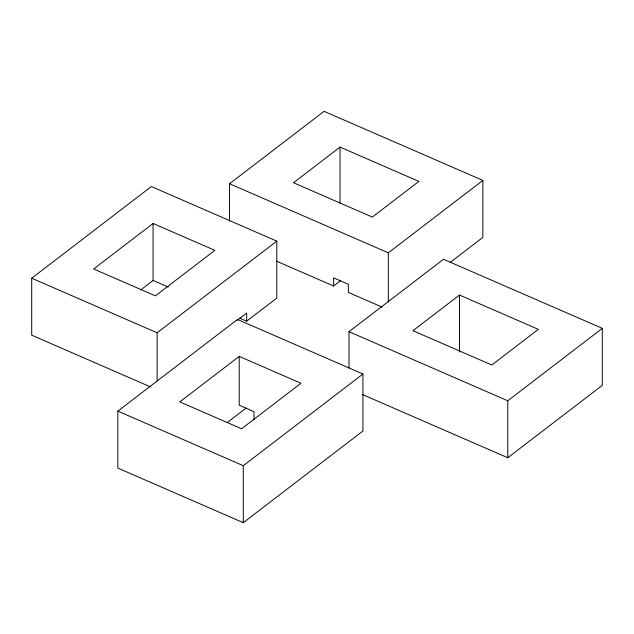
<?xml version="1.0" encoding="UTF-8"?>
<svg xmlns="http://www.w3.org/2000/svg" width="634" height="634" viewBox="0 0 634 634"><rect width="100%" height="100%" fill="white"/><g stroke="black" fill="none" stroke-linecap="round" stroke-linejoin="round"><path stroke-width="0.95" d="M150.821 387.017L31.7 335.188L31.7 278.215L151.352 186.547L276.796 241.126L276.796 298.091L246.674 321.169L239.597 318.094M153.071 223.477L93.666 268.99L155.417 295.864L214.831 250.351L153.071 223.477L153.071 280.45L140.566 290.031M229.54 221.076L229.54 183.749L324.069 111.33L482.854 180.413L482.854 237.385L450.037 262.524M340.046 147.104L293.51 182.758L372.348 217.058L418.884 181.403L340.046 147.104L340.046 203.094M157.137 380.923L157.137 332.795L276.796 241.126M117.845 411.125L237.496 319.449L362.933 374.028L362.933 431.001L243.282 522.67L117.845 468.09L117.845 411.125L243.282 465.697L362.933 374.028M237.045 320.408L246.674 313.03L246.674 321.169M239.216 356.387L179.802 401.901L241.562 428.766L300.968 383.253L239.216 356.387L239.216 405.213L253.957 411.632L253.957 419.771M276.598 261.192L333.603 285.997L340.577 280.664M388.325 301.942L388.325 252.831L482.854 180.413M227.273 422.506L246.166 408.027M348.993 368.037L348.993 331.693L443.523 259.274L602.3 328.357L602.3 385.329L507.771 457.748L362.6 394.586M459.499 295.048L412.956 330.702L491.794 365.002L538.329 329.347L459.499 295.048L459.499 352.021M507.771 457.748L507.771 400.775L602.3 328.357M229.54 183.749L388.325 252.831M382.104 307.102L348.351 292.417L348.351 284.278L333.603 277.858L333.603 285.997M348.993 331.693L507.771 400.775M153.071 280.45L168.303 287.075M31.7 278.215L157.137 332.795M243.282 465.697L243.282 522.67"/></g></svg>
